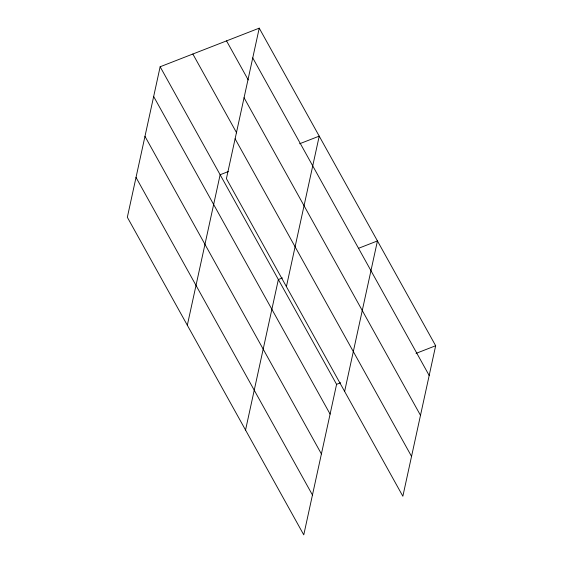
<?xml version="1.0" encoding="UTF-8"?>
<svg xmlns="http://www.w3.org/2000/svg" width="563" height="563" viewBox="0 0 563 563"><rect width="100%" height="100%" fill="white"/><g stroke="black" fill="none" stroke-linecap="round" stroke-linejoin="round"><path stroke-width="0.84" d="M160.145 66.758L127.337 217.262L303.767 534.85L336.583 384.346L160.145 66.758L259.233 28.15L435.663 345.738L402.855 496.242L226.417 178.654L259.233 28.15M187.324 325.238L220.133 174.741L228.311 171.553M245.545 430.048L278.361 279.544L282.443 277.953M286.405 286.63L319.221 136.133L299.6 143.776M344.626 391.433L377.442 240.936L358.645 248.262M336.583 384.346L340.671 382.756M416.05 353.381L435.663 345.738M252.745 57.898L429.182 375.486M226.537 40.888L248.234 79.946M244.06 97.744L420.491 415.332M192.849 54.02L236.664 132.896M235.109 138.801L411.539 456.389M153.664 96.505L330.094 414.094M144.972 136.359L321.41 453.947M136.021 177.415L312.458 495.004"/></g></svg>
